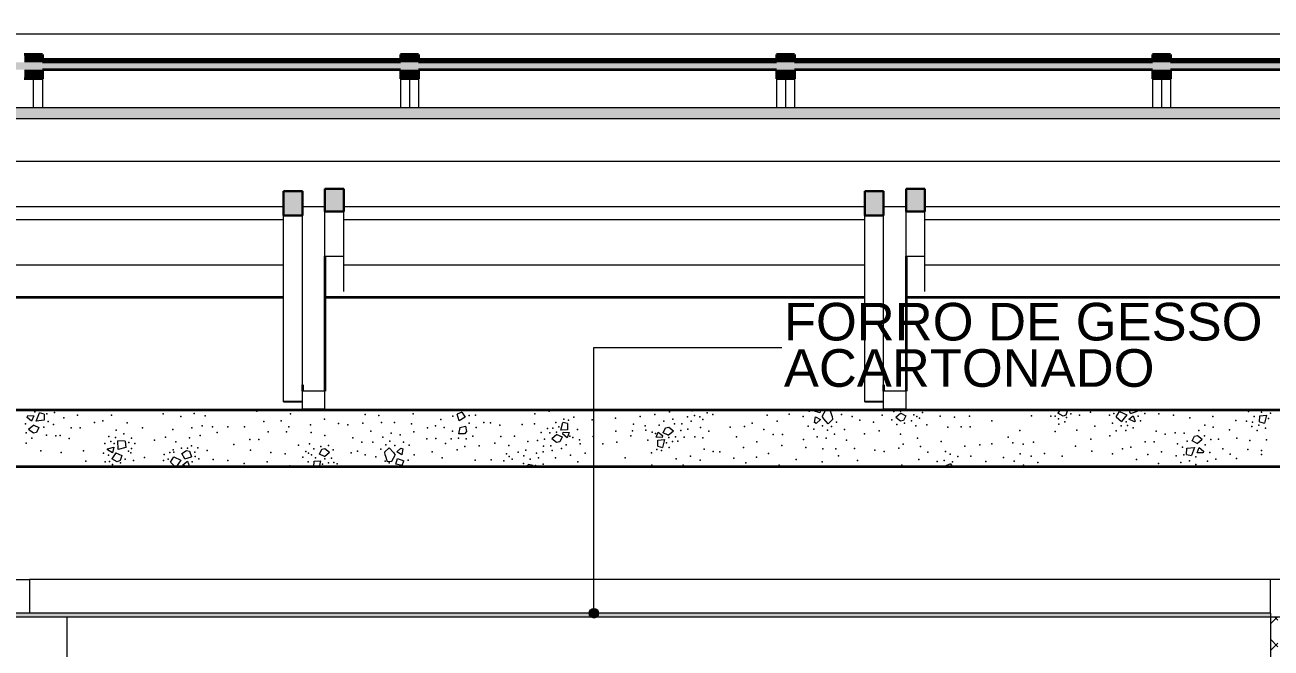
# Model space of a CAD drawing. Header units: metres. Extents: x -77 to 97, y 0 to 6.
# Drawn here: x -11.305 to -7.991, y 2.86 to 4.517 of the extents above; entities that cross this region are included whole.
import ezdxf

# ---------------------------------------------------------------- set-up
doc = ezdxf.new("R2010")
doc.units = ezdxf.units.M
doc.header["$MEASUREMENT"] = 0
doc.linetypes.add('broken', pattern=[2.46944, 1.41111, -1.05833])
for name, color, linetype in [('COTAS CORTE', 7, 'Continuous'), ('FORRO.EXEC', 7, 'Continuous'), ('LAJES.EST', 7, 'Continuous'), ('NOTAS-LAYOUT.EXEC', 7, 'Continuous'), ('S-BEAM-____-OTLN.IFC Model', 7, 'Continuous')]:
    doc.layers.add(name, color=color, linetype=linetype)
for name, color, linetype, lineweight, true_color in [('COTAS CORTE_Caneta_No__25', 7, 'Continuous', 13, 0x982312), ('ESTRUTURA-COB.EST_Caneta_No__97', 7, 'Continuous', 5, 0x6b6b6b), ('PAREDE CONSTRUIR_Caneta_No__97', 7, 'Continuous', 5, 0x6b6b6b), ('S-BEAM-____-OTLN.IFC Model_Caneta_No__13', 7, 'Continuous', 0, 0xaaaaaa)]:
    doc.layers.add(name, color=color, linetype=linetype, lineweight=lineweight, true_color=true_color)
for name, color, linetype, lineweight in [('ESTRUTURA-COB.EST_Caneta_No__1', 7, 'Continuous', 35), ('ESTRUTURA-COB.EST_Caneta_No__241', 7, 'Continuous', 13), ('FORRO.EXEC_Caneta_No__241', 7, 'Continuous', 13), ('LAJES.EST_Caneta_No__1', 7, 'Continuous', 35), ('LAJES.EST_Caneta_No__241', 7, 'Continuous', 13), ('LAJES.EST_Caneta_No__96', 252, 'Continuous', 0), ('NOTAS-LAYOUT.EXEC_Caneta_No__241', 7, 'Continuous', 13), ('NOTAS-LAYOUT.EXEC_Caneta_No__5', 7, 'Continuous', 15), ('PAREDE CONSTRUIR_Caneta_No__241', 7, 'Continuous', 13), ('PAREDE CONSTRUIR_Caneta_No__83', 84, 'Continuous', 0), ('S-BEAM-____-OTLN.IFC Model_Caneta_No__1', 7, 'Continuous', 35), ('S-BEAM-____-OTLN.IFC Model_Caneta_No__2', 7, 'Continuous', 30)]:
    doc.layers.add(name, color=color, linetype=linetype, lineweight=lineweight)
doc.styles.add('ESTILO_GERADO_1', font='arial.ttf')
doc.dimstyles.new('ESTILO_GERADO__9', dxfattribs={"dimtxt": 0.1, "dimasz": 0.0475, "dimexe": 0.18, "dimexo": 0.712446, "dimgap": 0, "dimtad": 1, "dimzin": 0, "dimdsep": 46, "dimtxsty": 'ESTILO_GERADO_1', "dimblk": 'ARROWHEAD_11', "dimblk1": 'ARROWHEAD_11', "dimblk2": 'ARROWHEAD_11', "dimcen": 0.09, "dimclrd": 256, "dimclre": 256, "dimclrt": 256, "dimadec": 0, "dimazin": 0, "dimtfac": 1, "dimtdec": 4, "dimtmove": 0, "dimatfit": 3, "dimfxl": 0, "dimtolj": 1, "dimtzin": 0, "dimarcsym": 0})

# ---------------------------------------------------------------- blocks, each defined once
blk = doc.blocks.new('*X55', base_point=(43.1813, -0.208))
at = {"layer": 'LAJES.EST_Caneta_No__241', "color": 7, "linetype": 'Continuous', "lineweight": 13}
for p, q in [((-11.2746, 3.4634), (-11.2661, 3.4848)), ((-11.2531, 3.4819), (-11.2661, 3.4848)), ((-11.2531, 3.4819), (-11.2537, 3.4653)), ((-10.1432, 3.4871), (-10.1553, 3.4815)), ((-10.1499, 3.4637), (-10.1553, 3.4815)), ((-10.1432, 3.4871), (-10.1337, 3.4734)), ((-9.2073, 3.492), (-9.2077, 3.4908)), ((-9.1909, 3.4851), (-9.2077, 3.4908)), ((-9.189, 3.492), (-9.1909, 3.4851)), ((-9.1757, 3.492), (-9.1849, 3.4761)), ((-9.1577, 3.476), (-9.1634, 3.492)), ((-8.9752, 3.484), (-8.9889, 3.4728)), ((-8.9752, 3.484), (-8.9619, 3.4776)), ((-8.5527, 3.492), (-8.5582, 3.4839)), ((-8.5441, 3.4761), (-8.5582, 3.4839)), ((-8.5325, 3.492), (-8.5363, 3.4794)), ((-8.4027, 3.4748), (-8.3939, 3.4889)), ((-8.3939, 3.4889), (-8.3748, 3.4801)), ((-8.3748, 3.4801), (-8.3886, 3.462)), ((-8.3644, 3.4837), (-8.3686, 3.492)), ((-8.3644, 3.4837), (-8.3462, 3.4893)), ((-8.3473, 3.492), (-8.3462, 3.4893)), ((-7.9932, 3.4905), (-7.9964, 3.492)), ((-7.9932, 3.4905), (-7.9913, 3.492)), ((-11.2984, 3.4728), (-11.2971, 3.478)), ((-11.2868, 3.4632), (-11.2984, 3.4728)), ((-11.2971, 3.478), (-11.2812, 3.4773)), ((-11.2813, 3.4523), (-11.2949, 3.4412)), ((-11.2812, 3.4773), (-11.2868, 3.4632)), ((-11.2813, 3.4523), (-11.2679, 3.446)), ((-11.2537, 3.4653), (-11.2746, 3.4634)), ((-10.1479, 3.4465), (-10.152, 3.4294)), ((-10.1337, 3.4734), (-10.1499, 3.4637)), ((-10.1479, 3.4465), (-10.1333, 3.4495)), ((-10.1333, 3.4495), (-10.1306, 3.4356)), ((-9.8797, 3.4392), (-9.8746, 3.4598)), ((-9.8616, 3.457), (-9.8746, 3.4598)), ((-9.8616, 3.457), (-9.8623, 3.4403)), ((-9.601, 3.4449), (-9.5928, 3.447)), ((-9.5928, 3.447), (-9.5801, 3.437)), ((-9.2052, 3.4592), (-9.2023, 3.4749)), ((-9.2002, 3.4572), (-9.2052, 3.4592)), ((-9.2023, 3.4749), (-9.1892, 3.4674)), ((-9.1892, 3.4674), (-9.2002, 3.4572)), ((-9.1806, 3.469), (-9.1849, 3.4761)), ((-9.1684, 3.4564), (-9.1806, 3.469)), ((-9.1568, 3.4676), (-9.1684, 3.4564)), ((-9.1577, 3.476), (-9.1568, 3.4676)), ((-8.9762, 3.4628), (-8.9889, 3.4728)), ((-8.968, 3.4648), (-8.9762, 3.4628)), ((-8.9619, 3.4776), (-8.968, 3.4648)), ((-8.5363, 3.4794), (-8.5441, 3.4761)), ((-8.4027, 3.4748), (-8.3886, 3.462)), ((-8.3695, 3.4681), (-8.3575, 3.4775)), ((-8.3541, 3.4615), (-8.3695, 3.4681)), ((-8.3575, 3.4775), (-8.3523, 3.4634)), ((-8.3523, 3.4634), (-8.3541, 3.4615)), ((-8.0213, 3.4609), (-8.0207, 3.4776)), ((-8.0213, 3.4609), (-8.0083, 3.4581)), ((-8.0207, 3.4776), (-8.0033, 3.4787)), ((-8.0033, 3.4787), (-8.0083, 3.4581)), ((-11.2822, 3.4312), (-11.2949, 3.4412)), ((-11.274, 3.4332), (-11.2822, 3.4312)), ((-11.2679, 3.446), (-11.274, 3.4332)), ((-10.1359, 3.429), (-10.152, 3.4294)), ((-10.1306, 3.4356), (-10.1359, 3.429)), ((-9.8898, 3.4274), (-9.9034, 3.4163)), ((-9.8908, 3.4063), (-9.9034, 3.4163)), ((-9.8898, 3.4274), (-9.8764, 3.421)), ((-9.8764, 3.421), (-9.8826, 3.4083)), ((-9.8623, 3.4403), (-9.8797, 3.4392)), ((-9.8746, 3.4287), (-9.8732, 3.4339)), ((-9.863, 3.4191), (-9.8746, 3.4287)), ((-9.8732, 3.4339), (-9.8573, 3.4332)), ((-9.8573, 3.4332), (-9.863, 3.4191)), ((-9.6262, 3.4201), (-9.6206, 3.4341)), ((-9.6103, 3.4193), (-9.6262, 3.4201)), ((-9.6213, 3.4129), (-9.6039, 3.414)), ((-9.6206, 3.4341), (-9.609, 3.4246)), ((-9.609, 3.4246), (-9.6103, 3.4193)), ((-9.6039, 3.414), (-9.6089, 3.3934)), ((-9.6071, 3.4322), (-9.601, 3.4449)), ((-9.5938, 3.4258), (-9.6071, 3.4322)), ((-9.5938, 3.4258), (-9.5801, 3.437)), ((-8.201, 3.4104), (-8.1948, 3.4232)), ((-8.1948, 3.4232), (-8.1866, 3.4252)), ((-8.1876, 3.404), (-8.174, 3.4152)), ((-8.1866, 3.4252), (-8.174, 3.4152)), ((-11.0849, 3.3866), (-11.0847, 3.3893)), ((-11.0719, 3.3791), (-11.0849, 3.3866)), ((-11.0847, 3.3893), (-11.0686, 3.3938)), ((-11.0686, 3.3938), (-11.0719, 3.3791)), ((-11.0568, 3.3879), (-11.0575, 3.4106)), ((-11.0385, 3.4096), (-11.0575, 3.4106)), ((-11.0365, 3.393), (-11.0568, 3.3879)), ((-11.0385, 3.4096), (-11.0365, 3.393)), ((-10.8871, 3.3774), (-10.8754, 3.3854)), ((-10.8754, 3.3854), (-10.8673, 3.3831)), ((-10.8673, 3.3831), (-10.8614, 3.3681)), ((-10.5217, 3.3757), (-10.5155, 3.3884)), ((-10.5155, 3.3884), (-10.5074, 3.3905)), ((-10.5083, 3.3693), (-10.4947, 3.3804)), ((-10.5074, 3.3905), (-10.4947, 3.3804)), ((-10.348, 3.3811), (-10.3364, 3.3923)), ((-10.3471, 3.3727), (-10.348, 3.3811)), ((-10.3364, 3.3923), (-10.3242, 3.3797)), ((-10.3157, 3.3814), (-10.3047, 3.3916)), ((-10.3025, 3.3739), (-10.3157, 3.3814)), ((-10.3047, 3.3916), (-10.2996, 3.3895)), ((-10.2996, 3.3895), (-10.3025, 3.3739)), ((-9.8826, 3.4083), (-9.8908, 3.4063)), ((-9.6219, 3.3962), (-9.6213, 3.4129)), ((-9.6219, 3.3962), (-9.6089, 3.3934)), ((-8.2158, 3.3745), (-8.2151, 3.3911)), ((-8.2151, 3.3911), (-8.1942, 3.393)), ((-8.1942, 3.393), (-8.2028, 3.3716)), ((-8.1876, 3.404), (-8.201, 3.4104)), ((-8.1877, 3.3791), (-8.182, 3.3932)), ((-8.182, 3.3932), (-8.1704, 3.3836)), ((-8.1704, 3.3836), (-8.1718, 3.3784)), ((-11.0626, 3.3785), (-11.0733, 3.3628)), ((-11.0592, 3.3549), (-11.0733, 3.3628)), ((-11.0626, 3.3785), (-11.0474, 3.3717)), ((-11.0515, 3.3582), (-11.0592, 3.3549)), ((-11.0474, 3.3717), (-11.0515, 3.3582)), ((-10.9179, 3.3537), (-10.909, 3.3678)), ((-10.9179, 3.3537), (-10.9051, 3.342)), ((-10.909, 3.3678), (-10.89, 3.3589)), ((-10.89, 3.3589), (-10.9029, 3.342)), ((-10.8796, 3.3626), (-10.8871, 3.3774)), ((-10.8846, 3.3469), (-10.8727, 3.3563)), ((-10.8796, 3.3626), (-10.8614, 3.3681)), ((-10.8727, 3.3563), (-10.8674, 3.3422)), ((-10.5364, 3.342), (-10.5358, 3.3564)), ((-10.5358, 3.3564), (-10.5184, 3.3575)), ((-10.5184, 3.3575), (-10.5223, 3.342)), ((-10.5083, 3.3693), (-10.5217, 3.3757)), ((-10.3471, 3.3727), (-10.3411, 3.356)), ((-10.3411, 3.356), (-10.3291, 3.3567)), ((-10.3291, 3.3567), (-10.3199, 3.3727)), ((-10.3242, 3.3797), (-10.3199, 3.3727)), ((-10.3181, 3.3483), (-10.314, 3.3637)), ((-10.3017, 3.3454), (-10.3181, 3.3483)), ((-10.314, 3.3637), (-10.2971, 3.3579)), ((-10.3017, 3.3454), (-10.2971, 3.3579)), ((-9.9687, 3.342), (-9.9664, 3.3476)), ((-9.9535, 3.3447), (-9.9664, 3.3476)), ((-8.8436, 3.3499), (-8.8557, 3.3443)), ((-8.8436, 3.3499), (-8.8381, 3.342)), ((-8.2158, 3.3745), (-8.2028, 3.3716)), ((-8.1718, 3.3784), (-8.1877, 3.3791)), ((-10.8731, 3.342), (-10.8846, 3.3469)), ((-10.8674, 3.3422), (-10.8676, 3.342)), ((-9.9535, 3.3447), (-9.9536, 3.342)), ((-8.855, 3.342), (-8.8557, 3.3443))]:
    blk.add_line(p, q, dxfattribs=at)
for p in [(-11.2782, 3.488), (-11.2462, 3.4826), (-11.2258, 3.4859), (-11.1345, 3.4919), (-10.9373, 3.4828), (-10.8544, 3.4833), (-10.6876, 3.4896), (-10.5989, 3.4828), (-10.4842, 3.492), (-10.4003, 3.481), (-10.2723, 3.4829), (-10.1382, 3.4918), (-9.9491, 3.4828), (-9.9109, 3.49), (-9.6294, 3.4809), (-9.5902, 3.488), (-9.5301, 3.4906), (-9.4908, 3.4852), (-9.4756, 3.4808), (-9.272, 3.4813), (-9.2189, 3.4896), (-9.1585, 3.4918), (-9.1334, 3.4809), (-8.994, 3.4887), (-8.9764, 3.49), (-8.9409, 3.4796), (-8.9175, 3.4861), (-8.523, 3.4828), (-8.4715, 3.4872), (-8.4089, 3.4835), (-8.3365, 3.4907), (-8.3269, 3.4838), (-8.289, 3.4827), (-8.0509, 3.4884), (-8.0165, 3.4871), (-7.992, 3.4845), (-11.303, 3.4559), (-11.2548, 3.4467), (-11.2427, 3.4623), (-11.2287, 3.4539), (-11.2012, 3.472), (-11.1651, 3.4791), (-11.1197, 3.4592), (-11.0974, 3.464), (-11.0748, 3.4787), (-11.0329, 3.4585), (-10.89, 3.4757), (-10.8331, 3.451), (-10.8252, 3.4771), (-10.8062, 3.4481), (-10.7651, 3.4477), (-10.7205, 3.4477), (-10.6693, 3.4622), (-10.6229, 3.4638), (-10.6031, 3.4484), (-10.5457, 3.4533), (-10.5081, 3.4686), (-10.4708, 3.4571), (-10.4464, 3.4534), (-10.406, 3.4579), (-10.364, 3.4782), (-10.3568, 3.4594), (-10.3219, 3.4595), (-10.2771, 3.4561), (-10.2129, 3.4504), (-10.1984, 3.4673), (-10.1669, 3.4768), (-10.1233, 3.4579), (-10.1231, 3.4777), (-10.1069, 3.4794), (-10.0843, 3.4592), (-10.0662, 3.4586), (-10.0422, 3.452), (-9.9821, 3.4541), (-9.95, 3.4558), (-9.8925, 3.4599), (-9.885, 3.4477), (-9.8716, 3.4684), (-9.8596, 3.4653), (-9.8452, 3.474), (-9.7965, 3.4662), (-9.7341, 3.4709), (-9.6864, 3.4554), (-9.6687, 3.4757), (-9.6556, 3.4505), (-9.6184, 3.4527), (-9.6055, 3.4632), (-9.5814, 3.4683), (-9.577, 3.4558), (-9.5576, 3.4563), (-9.5426, 3.4745), (-9.5326, 3.4634), (-9.5242, 3.4781), (-9.5096, 3.4748), (-9.502, 3.4678), (-9.4297, 3.447), (-9.3909, 3.4485), (-9.3707, 3.4577), (-9.3312, 3.4787), (-9.304, 3.4628), (-9.2354, 3.4755), (-9.2218, 3.45), (-9.1841, 3.4503), (-9.1601, 3.4489), (-9.1461, 3.4604), (-9.1047, 3.4757), (-9.0846, 3.4653), (-9.0484, 3.46), (-9.0251, 3.4788), (-8.999, 3.4665), (-8.9859, 3.4546), (-8.9654, 3.4574), (-8.9472, 3.4637), (-8.9354, 3.4504), (-8.9327, 3.4757), (-8.926, 3.4706), (-8.9061, 3.4537), (-8.871, 3.4768), (-8.8506, 3.4473), (-8.8324, 3.4735), (-8.8151, 3.4479), (-8.7925, 3.4763), (-8.7913, 3.4481), (-8.7338, 3.4643), (-8.6278, 3.4776), (-8.5765, 3.476), (-8.5648, 3.4767), (-8.5566, 3.4691), (-8.5557, 3.4551), (-8.5394, 3.4613), (-8.535, 3.4731), (-8.5005, 3.4793), (-8.4598, 3.4498), (-8.421, 3.4793), (-8.4123, 3.4576), (-8.3898, 3.451), (-8.3765, 3.4611), (-8.3728, 3.4513), (-8.3447, 3.476), (-8.3381, 3.4636), (-8.25, 3.4794), (-8.2066, 3.4718), (-8.167, 3.4522), (-8.1457, 3.4759), (-8.1453, 3.4473), (-8.0848, 3.4652), (-8.0566, 3.4635), (-8.042, 3.4487), (-8.0407, 3.4601), (-8.0361, 3.4757), (-8.0234, 3.4526), (-7.9979, 3.4702), (-11.3012, 3.432), (-11.2861, 3.4181), (-11.2471, 3.4256), (-11.2229, 3.4241), (-11.2114, 3.4251), (-11.187, 3.417), (-11.1814, 3.445), (-11.1579, 3.4449), (-11.0815, 3.4219), (-11.0636, 3.4199), (-11.0621, 3.4391), (-11.0419, 3.429), (-11.0215, 3.4176), (-10.9923, 3.4449), (-10.9307, 3.4201), (-10.9111, 3.4407), (-10.8673, 3.4185), (-10.8607, 3.4457), (-10.839, 3.4246), (-10.7932, 3.4332), (-10.7063, 3.4143), (-10.6824, 3.4144), (-10.658, 3.4351), (-10.6091, 3.4351), (-10.5431, 3.4328), (-10.5073, 3.425), (-10.4326, 3.4189), (-10.3851, 3.4363), (-10.3533, 3.4204), (-10.3312, 3.4308), (-10.3068, 3.427), (-10.2706, 3.4346), (-10.2358, 3.4165), (-10.2342, 3.4457), (-10.2116, 3.4167), (-10.1895, 3.4459), (-10.171, 3.4162), (-10.1674, 3.4362), (-10.1514, 3.4182), (-10.131, 3.4163), (-10.1135, 3.4232), (-10.1045, 3.4458), (-10.0389, 3.4222), (-10.0029, 3.4231), (-9.9318, 3.4328), (-9.9228, 3.4153), (-9.9151, 3.4437), (-9.9085, 3.4321), (-9.9006, 3.4444), (-9.8909, 3.4334), (-9.8555, 3.4231), (-9.8473, 3.4192), (-9.8357, 3.4411), (-9.8298, 3.4138), (-9.794, 3.4223), (-9.7337, 3.4368), (-9.6934, 3.4239), (-9.6894, 3.4376), (-9.6538, 3.4395), (-9.6363, 3.4341), (-9.6281, 3.4301), (-9.5926, 3.4198), (-9.575, 3.4211), (-9.5608, 3.438), (-9.5518, 3.4204), (-9.5422, 3.4419), (-9.5232, 3.4211), (-9.5084, 3.4463), (-9.502, 3.4189), (-9.4861, 3.4363), (-9.4126, 3.421), (-9.3399, 3.4409), (-9.3146, 3.4275), (-9.2904, 3.4277), (-9.2342, 3.4142), (-9.2065, 3.4415), (-9.198, 3.4217), (-9.1736, 3.418), (-9.1708, 3.4389), (-9.1515, 3.4284), (-9.125, 3.4413), (-9.0722, 3.4298), (-9.0334, 3.4376), (-8.9762, 3.4283), (-8.931, 3.4182), (-8.6904, 3.4201), (-8.6586, 3.4378), (-8.5654, 3.4356), (-8.5078, 3.4394), (-8.4706, 3.415), (-8.4195, 3.4242), (-8.403, 3.4371), (-8.3771, 3.4381), (-8.3578, 3.4456), (-8.2966, 3.4363), (-8.2722, 3.4282), (-8.246, 3.4323), (-8.2218, 3.4308), (-8.1828, 3.4383), (-8.1676, 3.4244), (-8.1509, 3.4142), (-8.1309, 3.4153), (-8.1012, 3.4402), (-8.0818, 3.4181), (-8.0276, 3.4379), (-8.0059, 3.4444), (-11.3018, 3.4042), (-11.2622, 3.3845), (-11.1488, 3.3842), (-11.0918, 3.404), (-11.0765, 3.409), (-11.0675, 3.4037), (-11.0292, 3.3829), (-11.0283, 3.4067), (-11.0209, 3.3906), (-11.0127, 3.4033), (-10.9598, 3.4124), (-10.9106, 3.3871), (-10.9084, 3.3802), (-10.9032, 3.408), (-10.8879, 3.3911), (-10.8725, 3.3911), (-10.8617, 3.3975), (-10.8532, 3.3806), (-10.8451, 3.3921), (-10.8201, 3.3851), (-10.749, 3.4012), (-10.7051, 3.386), (-10.5774, 3.3995), (-10.5576, 3.3826), (-10.5482, 3.4029), (-10.5363, 3.3896), (-10.5182, 3.3959), (-10.4977, 3.3986), (-10.4846, 3.3868), (-10.4202, 3.3834), (-10.4089, 3.4069), (-10.3798, 3.4074), (-10.3587, 3.3884), (-10.3447, 3.3998), (-10.334, 3.4099), (-10.3207, 3.3984), (-10.2983, 3.4073), (-10.283, 3.3988), (-10.2221, 3.3814), (-10.1862, 3.4033), (-10.1554, 3.3865), (-10.1352, 3.3957), (-10.0964, 3.3972), (-10.0548, 3.4047), (-10.0177, 3.3979), (-9.9935, 3.3808), (-9.9728, 3.386), (-9.9675, 3.4093), (-9.9414, 3.4113), (-9.9262, 3.3818), (-9.9259, 3.3969), (-9.9066, 3.3975), (-9.9022, 3.3849), (-9.8781, 3.39), (-9.8651, 3.4005), (-9.828, 3.4028), (-9.7677, 3.403), (-9.731, 3.4074), (-9.6478, 3.4121), (-9.624, 3.388), (-9.612, 3.3848), (-9.5985, 3.4056), (-9.5911, 3.3934), (-9.583, 3.4089), (-9.5685, 3.4095), (-9.4987, 3.389), (-9.4747, 3.3825), (-9.4566, 3.3819), (-9.3941, 3.393), (-9.3588, 3.408), (-9.2919, 3.3985), (-9.2277, 3.3927), (-9.183, 3.3892), (-9.1481, 3.3893), (-9.1197, 3.4124), (-9.0989, 3.3908), (-9.0444, 3.3863), (-9.0201, 3.3825), (-8.9804, 3.3909), (-8.969, 3.4023), (-8.923, 3.3958), (-8.9033, 3.3804), (-8.8682, 3.4091), (-8.8568, 3.382), (-8.8056, 3.3965), (-8.7653, 3.4003), (-8.7332, 3.4024), (-8.6774, 3.4051), (-8.6505, 3.4023), (-8.6229, 3.4076), (-8.5111, 3.3962), (-8.4673, 3.3832), (-8.3861, 3.3893), (-8.3638, 3.394), (-8.3257, 3.4083), (-8.3021, 3.4082), (-8.2824, 3.3812), (-8.2401, 3.4025), (-8.2262, 3.3941), (-8.214, 3.4097), (-8.1658, 3.4005), (-8.1188, 3.3893), (-8.0527, 3.388), (-8.0473, 3.4114), (-8.0162, 3.3849), (-8.0029, 3.4132), (-11.2086, 3.3797), (-11.1429, 3.3564), (-11.0958, 3.3776), (-11.0917, 3.3548), (-11.0828, 3.3722), (-11.0799, 3.3555), (-11.0718, 3.3479), (-11.0502, 3.3519), (-11.0382, 3.3616), (-11.0231, 3.379), (-11.0156, 3.3581), (-10.9867, 3.366), (-10.9361, 3.3581), (-10.934, 3.3748), (-10.924, 3.3623), (-10.9196, 3.3795), (-10.8599, 3.3548), (-10.8517, 3.3695), (-10.8421, 3.3627), (-10.8042, 3.3615), (-10.7652, 3.3582), (-10.7218, 3.3507), (-10.6609, 3.3547), (-10.6512, 3.3798), (-10.6126, 3.3764), (-10.5661, 3.3672), (-10.5513, 3.3545), (-10.5508, 3.3776), (-10.5427, 3.3736), (-10.5317, 3.3659), (-10.5131, 3.3491), (-10.5072, 3.3633), (-10.4976, 3.3524), (-10.4896, 3.3646), (-10.4831, 3.353), (-10.4743, 3.35), (-10.4371, 3.379), (-10.4001, 3.3731), (-10.3714, 3.3678), (-10.3463, 3.3569), (-10.3363, 3.3518), (-10.2859, 3.3592), (-10.2694, 3.3732), (-10.195, 3.3655), (-10.1074, 3.3591), (-10.0652, 3.3603), (-10.0311, 3.3575), (-10.0242, 3.3764), (-10.0166, 3.3694), (-10.0093, 3.3623), (-9.9786, 3.3508), (-9.978, 3.3712), (-9.9614, 3.3618), (-9.9446, 3.3783), (-9.9387, 3.3658), (-9.9262, 3.3487), (-9.8934, 3.3652), (-9.8541, 3.3723), (-9.8348, 3.3547), (-9.8148, 3.3776), (-9.7085, 3.3659), (-9.6384, 3.3792), (-9.5727, 3.3633), (-9.5345, 3.3704), (-9.5095, 3.3592), (-9.4193, 3.3648), (-9.388, 3.3524), (-9.3592, 3.3674), (-9.3278, 3.3769), (-9.2538, 3.3614), (-9.1846, 3.3548), (-9.1408, 3.3706), (-9.0905, 3.3586), (-8.9272, 3.3614), (-8.8792, 3.3562), (-8.8602, 3.3587), (-8.8446, 3.3756), (-8.8385, 3.3546), (-8.8243, 3.3695), (-8.7889, 3.37), (-8.749, 3.3559), (-8.7023, 3.3668), (-8.6745, 3.3568), (-8.6584, 3.3761), (-8.6292, 3.37), (-8.6112, 3.3528), (-8.5936, 3.3775), (-8.5463, 3.3704), (-8.4127, 3.376), (-8.3491, 3.3614), (-8.3185, 3.3742), (-8.2906, 3.3508), (-8.243, 3.3705), (-8.2305, 3.3534), (-8.2226, 3.3738), (-8.2078, 3.3574), (-8.1912, 3.348), (-8.1906, 3.3684), (-8.1599, 3.3569), (-8.154, 3.3794), (-8.1381, 3.3617), (-8.0994, 3.3749), (-8.0824, 3.3635), (-8.0163, 3.3744), (-11.249, 3.3431), (-10.8532, 3.3424), (-10.6, 3.3441), (-10.5718, 3.3423), (-10.3638, 3.3434), (-10.2608, 3.3436), (-10.1441, 3.3435), (-9.9466, 3.3454), (-9.6376, 3.3456), (-9.5547, 3.3461), (-9.2993, 3.3457), (-9.1007, 3.3438), (-8.9727, 3.3457), (-8.8072, 3.3422), (-8.6495, 3.3456), (-8.3298, 3.3437), (-8.176, 3.3436)]:
    blk.add_point(p, dxfattribs=at)
blk = doc.blocks.new('*D57', base_point=(43.1813, -0.208))
at = {"layer": 'COTAS CORTE_Caneta_No__25', "linetype": 'Continuous', "lineweight": 13, "true_color": 0x982312}
for points in [[(-0.4666, 3.342), (-0.4656, 3.3372), (-0.4629, 3.3332), (-0.4589, 3.3305), (-0.4541, 3.3295), (-0.4493, 3.3305), (-0.4452, 3.3332), (-0.4425, 3.3372), (-0.4416, 3.342), (-0.4425, 3.3468), (-0.4452, 3.3508), (-0.4493, 3.3536), (-0.4541, 3.3545), (-0.4589, 3.3536), (-0.4629, 3.3508), (-0.4656, 3.3468)], [(-0.4666, -0.223), (-0.4656, -0.2278), (-0.4629, -0.2318), (-0.4589, -0.2345), (-0.4541, -0.2355), (-0.4493, -0.2345), (-0.4452, -0.2318), (-0.4425, -0.2278), (-0.4416, -0.223), (-0.4425, -0.2182), (-0.4452, -0.2142), (-0.4493, -0.2114), (-0.4541, -0.2105), (-0.4589, -0.2114), (-0.4629, -0.2142), (-0.4656, -0.2182)]]:
    blk.add_hatch(color=24, dxfattribs=at).paths.add_polyline_path(points)
at = {"layer": 'COTAS CORTE_Caneta_No__25', "color": 24, "linetype": 'Continuous', "lineweight": 13, "true_color": 0x982312}
for p, q in [((-0.4666, 3.342), (-1.1665, 3.342)), ((-0.4541, -0.2105), (-0.4541, 3.3295)), ((-0.4072, 3.342), (-0.4416, 3.342)), ((-0.4666, -0.223), (-0.501, -0.223)), ((0.2584, -0.223), (-0.4416, -0.223)), ((-0.4541, -0.248), (-0.4541, -0.2355))]:
    blk.add_line(p, q, dxfattribs=at)
for centre in [(-0.4541, 3.342), (-0.4541, -0.223)]:
    blk.add_circle(centre, 0.0125, dxfattribs=at)
at = {"layer": 'COTAS CORTE_Caneta_No__25', "color": 24, "lineweight": 13, "true_color": 0x982312, "char_height": 0.1, "attachment_point": 7, "rotation": 90, "style": 'ESTILO_GERADO_1'}
for s, insert in [('\\A1;{\\pql;\\fArial|b0|i0|c0|p0;\\W1.000000;0,15}', (-0.4741, 3.0626)), ('\\A1;{\\pql;\\fArial|b0|i0|c0|p0;\\W1.000000;3,57}', (-0.4741, 1.2926))]:
    blk.add_mtext(s, dxfattribs=dict(at, insert=insert))
blk = doc.blocks.new('ARROWHEAD_11')
at = {"color": 0, "linetype": 'Continuous', "lineweight": 0}
blk.add_line((0, 0), (-1, 0), dxfattribs=at)
at = {"color": 0, "linetype": 'Continuous', "lineweight": 0, "const_width": 0.25, "flags": 128}
blk.add_lwpolyline([(-0.125, 0, 1), (0.125, 0, 1)], format="xyb", close=True, dxfattribs=at)
blk = doc.blocks.new('*D58', base_point=(43.1813, -0.208))
at = {"layer": 'COTAS CORTE_Caneta_No__25', "linetype": 'Continuous', "lineweight": 13, "true_color": 0x982312}
for points in [[(-0.4666, 3.492), (-0.4656, 3.4872), (-0.4629, 3.4832), (-0.4589, 3.4805), (-0.4541, 3.4795), (-0.4493, 3.4805), (-0.4452, 3.4832), (-0.4425, 3.4872), (-0.4416, 3.492), (-0.4425, 3.4968), (-0.4452, 3.5008), (-0.4493, 3.5036), (-0.4541, 3.5045), (-0.4589, 3.5036), (-0.4629, 3.5008), (-0.4656, 3.4968)], [(-0.4666, 3.342), (-0.4656, 3.3372), (-0.4629, 3.3332), (-0.4589, 3.3305), (-0.4541, 3.3295), (-0.4493, 3.3305), (-0.4452, 3.3332), (-0.4425, 3.3372), (-0.4416, 3.342), (-0.4425, 3.3468), (-0.4452, 3.3508), (-0.4493, 3.3536), (-0.4541, 3.3545), (-0.4589, 3.3536), (-0.4629, 3.3508), (-0.4656, 3.3468)]]:
    blk.add_hatch(color=24, dxfattribs=at).paths.add_polyline_path(points)
at = {"layer": 'COTAS CORTE_Caneta_No__25', "color": 24, "linetype": 'Continuous', "lineweight": 13, "true_color": 0x982312}
for p, q in [((-0.4666, 3.492), (-1.1665, 3.492)), ((-0.4072, 3.492), (-0.4416, 3.492)), ((-0.4541, 3.3545), (-0.4541, 3.4795)), ((-0.4666, 3.342), (-1.1665, 3.342)), ((-0.4072, 3.342), (-0.4416, 3.342))]:
    blk.add_line(p, q, dxfattribs=at)
for centre in [(-0.4541, 3.492), (-0.4541, 3.342)]:
    blk.add_circle(centre, 0.0125, dxfattribs=at)
blk = doc.blocks.new('*D59', base_point=(43.1813, -0.208))
at = {"layer": 'COTAS CORTE_Caneta_No__25', "linetype": 'Continuous', "lineweight": 13, "true_color": 0x982312}
for points in [[(-0.4666, 4.492), (-0.4656, 4.4872), (-0.4629, 4.4832), (-0.4589, 4.4805), (-0.4541, 4.4795), (-0.4493, 4.4805), (-0.4452, 4.4832), (-0.4425, 4.4872), (-0.4416, 4.492), (-0.4425, 4.4968), (-0.4452, 4.5008), (-0.4493, 4.5036), (-0.4541, 4.5045), (-0.4589, 4.5036), (-0.4629, 4.5008), (-0.4656, 4.4968)], [(-0.4666, 3.492), (-0.4656, 3.4872), (-0.4629, 3.4832), (-0.4589, 3.4805), (-0.4541, 3.4795), (-0.4493, 3.4805), (-0.4452, 3.4832), (-0.4425, 3.4872), (-0.4416, 3.492), (-0.4425, 3.4968), (-0.4452, 3.5008), (-0.4493, 3.5036), (-0.4541, 3.5045), (-0.4589, 3.5036), (-0.4629, 3.5008), (-0.4656, 3.4968)]]:
    blk.add_hatch(color=24, dxfattribs=at).paths.add_polyline_path(points)
at = {"layer": 'COTAS CORTE_Caneta_No__25', "color": 24, "linetype": 'Continuous', "lineweight": 13, "true_color": 0x982312}
for p, q in [((-0.4541, 4.5045), (-0.4541, 4.517)), ((-0.4666, 4.492), (-1.1665, 4.492)), ((-0.4541, 3.5045), (-0.4541, 4.4795)), ((-0.4072, 4.492), (-0.4416, 4.492)), ((-0.4666, 3.492), (-1.1665, 3.492)), ((-0.4072, 3.492), (-0.4416, 3.492))]:
    blk.add_line(p, q, dxfattribs=at)
for centre in [(-0.4541, 4.492), (-0.4541, 3.492)]:
    blk.add_circle(centre, 0.0125, dxfattribs=at)
at = {"layer": 'COTAS CORTE_Caneta_No__25', "color": 24, "lineweight": 13, "true_color": 0x982312, "insert": (-0.4741, 3.8585), "char_height": 0.1, "attachment_point": 7, "rotation": 90, "style": 'ESTILO_GERADO_1'}
blk.add_mtext('\\A1;{\\pql;\\fArial|b0|i0|c0|p0;\\W1.000000;1,00}', dxfattribs=at)
blk = doc.blocks.new('Rótulo_14_2', base_point=(-9.7915, 2.952))
at = {"layer": 'NOTAS-LAYOUT.EXEC', "linetype": 'Continuous', "lineweight": 0, "true_color": 0x000000}
blk.add_hatch(color=18, dxfattribs=at).paths.add_polyline_path([(-9.804, 2.952), (-9.803, 2.9472), (-9.8003, 2.9432), (-9.7963, 2.9405), (-9.7915, 2.9395), (-9.7867, 2.9405), (-9.7827, 2.9432), (-9.7799, 2.9472), (-9.779, 2.952), (-9.7799, 2.9568), (-9.7827, 2.9608), (-9.7867, 2.9636), (-9.7915, 2.9645), (-9.7963, 2.9636), (-9.8003, 2.9608), (-9.803, 2.9568)])
at = {"layer": 'NOTAS-LAYOUT.EXEC_Caneta_No__241', "color": 7, "linetype": 'broken', "lineweight": 13}
for p, q in [((-9.7915, 2.9645), (-9.7915, 3.6591)), ((-9.7915, 3.6591), (-9.2915, 3.6591))]:
    blk.add_line(p, q, dxfattribs=at)
at = {"layer": 'NOTAS-LAYOUT.EXEC_Caneta_No__5', "color": 7, "linetype": 'Continuous', "lineweight": 15}
blk.add_circle((-9.7915, 2.952), 0.0125, dxfattribs=at)
at = {"layer": 'NOTAS-LAYOUT.EXEC_Caneta_No__241', "color": 7, "lineweight": 13, "insert": (-9.2865, 3.7777), "char_height": 0.1, "width": 1.5, "attachment_point": 1, "line_spacing_factor": 0.739093, "style": 'ESTILO_GERADO_1'}
blk.add_mtext('\\A1;{\\pql;\\pt0,241;\\fArial|b0|i0|c0|p0;\\W1.000000;FORRO DE GESSO ACARTONADO\\fArial|b0|i0|c0|p0;\\W1.000000;\\A1{\\H.66x;\\S^  ;}\\fArial|b0|i0|c0|p0;\\W1.000000;\\fArial|b0|i0|c0|p0;\\W1.000000;\\A1{\\H.66x;\\S^  ;}\\fArial|b0|i0|c0|p0;\\W1.000000;\\fArial|b0|i0|c0|p0;\\W1.000000;\\fArial|b0|i0|c0|p0;\\W1.000000;\\fArial|b0|i0|c0|p0;\\W1.000000;\\fArial|b0|i0|c0|p0;\\W1.000000;\\fArial|b0|i0|c0|p0;\\W1.000000;\\fArial|b0|i0|c0|p0;\\W1.000000;\\A1{\\H.66x;\\S^  ;}\\fArial|b0|i0|c0|p0;\\W1.000000;\\fArial|b0|i0|c0|p0;\\W1.000000;\\A1{\\H.66x;\\S^  ;}\\fArial|b0|i0|c0|p0;\\W1.000000;\\fArial|b0|i0|c0|p0;\\W1.000000;\\fArial|b0|i0|c0|p0;\\W1.000000;\\fArial|b0|i0|c0|p0;\\W1.000000;\\fArial|b0|i0|c0|p0;\\W1.000000;\\fArial|b0|i0|c0|p0;\\W1.000000;\\fArial|b0|i0|c0|p0;\\W1.000000;\\A1{\\H.66x;\\S^  ;}\\fArial|b0|i0|c0|p0;\\W1.000000;\\fArial|b0|i0|c0|p0;\\W1.000000;\\A1{\\H.66x;\\S^  ;}\\fArial|b0|i0|c0|p0;\\W1.000000;\\fArial|b0|i0|c0|p0;\\W1.000000;\\fArial|b0|i0|c0|p0;\\W1.000000;\\fArial|b0|i0|c0|p0;\\W1.000000;\\fArial|b0|i0|c0|p0;\\W1.000000;\\fArial|b0|i0|c0|p0;\\W1.000000;\\fArial|b0|i0|c0|p0;\\W1.000000;\\A1{\\H.66x;\\S^  ;}\\fArial|b0|i0|c0|p0;\\W1.000000;\\fArial|b0|i0|c0|p0;\\W1.000000;\\A1{\\H.66x;\\S^  ;}\\fArial|b0|i0|c0|p0;\\W1.000000;\\fArial|b0|i0|c0|p0;\\W1.000000;\\fArial|b0|i0|c0|p0;\\W1.000000;\\fArial|b0|i0|c0|p0;\\W1.000000;\\fArial|b0|i0|c0|p0;\\W1.000000;\\fArial|b0|i0|c0|p0;\\W1.000000;\\fArial|b0|i0|c0|p0;\\W1.000000;\\A1{\\H.66x;\\S^  ;}\\fArial|b0|i0|c0|p0;\\W1.000000;\\fArial|b0|i0|c0|p0;\\W1.000000;\\A1{\\H.66x;\\S^  ;}\\fArial|b0|i0|c0|p0;\\W1.000000;\\fArial|b0|i0|c0|p0;\\W1.000000;\\fArial|b0|i0|c0|p0;\\W1.000000;\\fArial|b0|i0|c0|p0;\\W1.000000;\\fArial|b0|i0|c0|p0;\\W1.000000;\\fArial|b0|i0|c0|p0;\\W1.000000;\\fArial|b0|i0|c0|p0;\\W1.000000;\\A1{\\H.66x;\\S^  ;}\\fArial|b0|i0|c0|p0;\\W1.000000;}', dxfattribs=at)

msp = doc.modelspace()

# ---------------------------------------------------------------- hatches: boundary and pattern name
at = {"layer": 'ESTRUTURA-COB.EST_Caneta_No__97', "linetype": 'Continuous', "lineweight": 5, "true_color": 0x6b6b6b}
h = msp.add_hatch(dxfattribs=at)
h.set_pattern_fill('AR_CONC_0002', color=251, style=0, pattern_type=2)
h.set_pattern_definition([(50, (43.18128, -0.208), (-0.546554, 0.0478173), [0.05715, -0.62865]), (355, (43.1813, -0.208), (-0.1057303, 0.5731705), [0.04572, -0.5029218]), (100.4514, (43.2268, -0.212), (0.4408237, 0.5253533), [0.04857, -0.5342707]), (46.1842, (43.1813, -0.0556), (-0.813237, 0.126127), [0.085725, -0.942975]), (96.6356, (43.24905, -0.0661), (0.712212, 0.742278), [0.072855, -0.801407]), (351.1842, (43.1813, -0.0556), (0.712212, 0.742278), [0.06858, -0.754379]), (21, (43.25748, -0.0937), (-0.4548432, 0.3067956), [0.05715, -0.62865]), (326, (43.2575, -0.0937), (0.185406, 0.552564), [0.04572, -0.50292]), (71.4514, (43.2954, -0.11926), (0.6402493, 0.2457683), [0.04857, -0.53427]), (37.5, (43.18128, -0.208), (0.0092658, 0.2536651), [0, -0.496824, 0, -0.51054, 0, -0.504825]), (7.5, (43.18128, -0.208), (0.200459, 0.3005417), [0, -0.291084, 0, -0.485394, 0, -0.192405]), (327.5, (43.01135, -0.208), (-0.4067718, 0.01718623), [0, -0.1905, 0, -0.59436, 0, -0.78867]), (317.5, (42.93515, -0.208), (0.4443875, 0.0762795), [0, -0.24765, 0, -0.394716, 0, -0.56007])])
h.paths.add_polyline_path([(-23.1328, 4.2969), (-23.1328, 4.2668), (-1.0328, 4.2668), (-1.0328, 4.2967), (-1.1878, 4.2967), (-1.1878, 4.2969)])
at = {"layer": 'FORRO.EXEC', "linetype": 'Continuous', "lineweight": 0, "true_color": 0xffffff}
msp.add_hatch(color=7, dxfattribs=at).paths.add_polyline_path([(-13.3928, 2.942), (-7.9928, 2.942), (-7.9928, 2.952), (-13.3928, 2.952)])
at = {"layer": 'LAJES.EST', "linetype": 'Continuous', "lineweight": 0, "true_color": 0x000000}
for points in [[(-12.2824, 4.3977), (-11.2824, 4.3977), (-11.2824, 4.4178), (-12.2824, 4.4178)], [(-11.2824, 4.4178), (-11.2824, 4.4379), (-11.3064, 4.4379), (-11.3064, 4.4178)], [(-11.2824, 4.4178), (-11.2584, 4.4178), (-11.2584, 4.4379), (-11.2824, 4.4379)], [(-10.2824, 4.3977), (-10.2824, 4.4178), (-11.2824, 4.4178), (-11.2824, 4.3977)], [(-10.3064, 4.4204), (-10.3064, 4.4254), (-11.2584, 4.4254), (-11.2584, 4.4204)], [(-10.2824, 4.4178), (-10.2824, 4.4379), (-10.3064, 4.4379), (-10.3064, 4.4178)], [(-10.2824, 4.4178), (-10.2584, 4.4178), (-10.2584, 4.4379), (-10.2824, 4.4379)], [(-9.2824, 4.3977), (-9.2824, 4.4178), (-10.2824, 4.4178), (-10.2824, 4.3977)], [(-9.3064, 4.4204), (-9.3064, 4.4254), (-10.2584, 4.4254), (-10.2584, 4.4204)], [(-9.2824, 4.4178), (-9.2824, 4.4379), (-9.3064, 4.4379), (-9.3064, 4.4178)], [(-9.2824, 4.4178), (-9.2584, 4.4178), (-9.2584, 4.4379), (-9.2824, 4.4379)], [(-8.2824, 4.3977), (-8.2824, 4.4178), (-9.2824, 4.4178), (-9.2824, 4.3977)], [(-8.3064, 4.4204), (-8.3064, 4.4254), (-9.2584, 4.4254), (-9.2584, 4.4204)], [(-8.2824, 4.4178), (-8.2824, 4.4379), (-8.3064, 4.4379), (-8.3064, 4.4178)], [(-8.2824, 4.4178), (-8.2584, 4.4178), (-8.2584, 4.4379), (-8.2824, 4.4379)], [(-7.2824, 4.3977), (-7.2824, 4.4178), (-8.2824, 4.4178), (-8.2824, 4.3977)], [(-7.3064, 4.4204), (-7.3064, 4.4254), (-8.2584, 4.4254), (-8.2584, 4.4204)], [(-11.3064, 4.3736), (-11.2824, 4.3736), (-11.2824, 4.3977), (-11.3064, 4.3977)], [(-11.2824, 4.3736), (-11.2584, 4.3736), (-11.2584, 4.3977), (-11.2824, 4.3977)], [(-10.3064, 4.3736), (-10.2824, 4.3736), (-10.2824, 4.3977), (-10.3064, 4.3977)], [(-10.2824, 4.3736), (-10.2584, 4.3736), (-10.2584, 4.3977), (-10.2824, 4.3977)], [(-9.3064, 4.3736), (-9.2824, 4.3736), (-9.2824, 4.3977), (-9.3064, 4.3977)], [(-9.2824, 4.3736), (-9.2584, 4.3736), (-9.2584, 4.3977), (-9.2824, 4.3977)], [(-8.3064, 4.3736), (-8.2824, 4.3736), (-8.2824, 4.3977), (-8.3064, 4.3977)], [(-8.2824, 4.3736), (-8.2584, 4.3736), (-8.2584, 4.3977), (-8.2824, 4.3977)]]:
    msp.add_hatch(color=18, dxfattribs=at).paths.add_polyline_path(points)
at = {"layer": 'PAREDE CONSTRUIR_Caneta_No__83', "linetype": 'Continuous', "lineweight": 0}
h = msp.add_hatch(dxfattribs=at)
h.set_pattern_fill('Placomur_0002', color=84, style=0, pattern_type=2)
h.set_pattern_definition([(45, (43.181277, -0.20799), (-0.03535534, 0.03535534), []), (135, (43.181277, -0.20799), (0.03535534, 0.03535534), [])])
h.paths.add_polyline_path([(-7.9928, -0.208), (-7.9728, -0.208), (-7.9728, 2.942), (-7.9928, 2.942)])
at = {"layer": 'PAREDE CONSTRUIR_Caneta_No__97', "linetype": 'Continuous', "lineweight": 5, "true_color": 0x6b6b6b}
h = msp.add_hatch(dxfattribs=at)
h.set_pattern_fill('Ceramica_60_x_60_0002', color=251, style=0, pattern_type=2)
h.set_pattern_definition([(180, (-13.39276, -0.208), (0, 0.6), []), (90, (-13.39276, -0.208), (0.6, 0), [])])
h.paths.add_polyline_path([(-13.5328, 2.942), (-13.3928, 2.942), (-13.3928, 2.952), (-11.2928, 2.952), (-11.2928, 3.042), (-13.5328, 3.042)])
h = msp.add_hatch(dxfattribs=at)
h.set_pattern_fill('Ceramica_60_x_60_0002', color=251, style=0, pattern_type=2)
h.set_pattern_definition([(0, (-7.89276, -0.208), (0, 0.6), []), (90, (-7.89276, -0.208), (-0.6, 0), [])])
h.paths.add_polyline_path([(-7.9928, 3.042), (-7.9928, 2.942), (-7.8928, 2.942), (-7.8928, 2.952), (-2.5128, 2.952), (-2.5128, 3.042)])
at = {"layer": 'S-BEAM-____-OTLN.IFC Model', "linetype": 'Continuous', "lineweight": 0, "true_color": 0x000000}
for points in [[(-10.507, 4.0211), (-10.457, 4.0211), (-10.457, 4.0814), (-10.507, 4.0814)], [(-8.9613, 4.0211), (-8.9113, 4.0211), (-8.9113, 4.0814), (-8.9613, 4.0814)], [(-10.567, 4.0097), (-10.567, 4.0747), (-10.617, 4.0747), (-10.617, 4.0097)], [(-9.0213, 4.0097), (-9.0213, 4.0747), (-9.0713, 4.0747), (-9.0713, 4.0097)]]:
    msp.add_hatch(color=18, dxfattribs=at).paths.add_polyline_path(points)

# ---------------------------------------------------------------- linework, layer by layer
at = {"layer": 'ESTRUTURA-COB.EST_Caneta_No__1', "color": 7, "linetype": 'Continuous', "lineweight": 35}
for p, q in [((-10.617, 3.7923), (-12.0528, 3.7923)), ((-9.0713, 3.7923), (-10.507, 3.7923)), ((-7.5256, 3.7923), (-8.9613, 3.7923))]:
    msp.add_line(p, q, dxfattribs=at)
at = {"layer": 'ESTRUTURA-COB.EST_Caneta_No__241', "color": 7, "linetype": 'Continuous', "lineweight": 13}
for p, q in [((-1.0328, 4.2969), (-22.9778, 4.2969)), ((-1.0328, 4.2668), (-23.1328, 4.2668))]:
    msp.add_line(p, q, dxfattribs=at)
at = {"layer": 'FORRO.EXEC_Caneta_No__241', "color": 7, "linetype": 'Continuous', "lineweight": 13}
for p, q in [((-7.9928, 2.952), (-13.3928, 2.952)), ((-7.9928, 2.952), (-7.9928, 2.942)), ((-7.9928, 2.942), (-13.3928, 2.942))]:
    msp.add_line(p, q, dxfattribs=at)
at = {"layer": 'LAJES.EST_Caneta_No__1', "color": 7, "linetype": 'Continuous', "lineweight": 35}
for p, q in [((-11.2824, 4.4379), (-11.3064, 4.4379)), ((-11.2584, 4.4379), (-11.2824, 4.4379)), ((-11.2584, 4.4379), (-11.2584, 4.4254)), ((-10.3064, 4.4254), (-11.2584, 4.4254)), ((-11.2584, 4.4204), (-11.2584, 4.4178)), ((-10.3064, 4.4204), (-11.2584, 4.4204)), ((-11.2584, 4.4191), (-10.3064, 4.4191)), ((-10.3064, 4.4178), (-11.2584, 4.4178)), ((-10.3064, 4.4379), (-10.3064, 4.4254)), ((-10.2824, 4.4379), (-10.3064, 4.4379)), ((-10.3064, 4.4204), (-10.3064, 4.4178)), ((-10.2584, 4.4379), (-10.2824, 4.4379)), ((-10.2584, 4.4379), (-10.2584, 4.4254)), ((-9.3064, 4.4254), (-10.2584, 4.4254)), ((-10.2584, 4.4204), (-10.2584, 4.4178)), ((-9.3064, 4.4204), (-10.2584, 4.4204)), ((-10.2584, 4.4191), (-9.3064, 4.4191)), ((-9.3064, 4.4178), (-10.2584, 4.4178)), ((-9.3064, 4.4379), (-9.3064, 4.4254)), ((-9.2824, 4.4379), (-9.3064, 4.4379)), ((-9.3064, 4.4204), (-9.3064, 4.4178)), ((-9.2584, 4.4379), (-9.2824, 4.4379)), ((-9.2584, 4.4379), (-9.2584, 4.4254)), ((-8.3064, 4.4254), (-9.2584, 4.4254)), ((-9.2584, 4.4204), (-9.2584, 4.4178)), ((-8.3064, 4.4204), (-9.2584, 4.4204)), ((-9.2584, 4.4191), (-8.3064, 4.4191)), ((-8.3064, 4.4178), (-9.2584, 4.4178)), ((-8.3064, 4.4379), (-8.3064, 4.4254)), ((-8.2824, 4.4379), (-8.3064, 4.4379)), ((-8.3064, 4.4204), (-8.3064, 4.4178)), ((-8.2584, 4.4379), (-8.2824, 4.4379)), ((-8.2584, 4.4379), (-8.2584, 4.4254)), ((-7.3064, 4.4254), (-8.2584, 4.4254)), ((-8.2584, 4.4204), (-8.2584, 4.4178)), ((-7.3064, 4.4204), (-8.2584, 4.4204)), ((-8.2584, 4.4191), (-7.3064, 4.4191)), ((-7.3064, 4.4178), (-8.2584, 4.4178)), ((-11.2584, 4.3977), (-11.2584, 4.3736)), ((-10.3064, 4.3977), (-11.2584, 4.3977)), ((-10.3064, 4.3977), (-10.3064, 4.3736)), ((-10.2584, 4.3977), (-10.2584, 4.3736)), ((-9.3064, 4.3977), (-10.2584, 4.3977)), ((-9.3064, 4.3977), (-9.3064, 4.3736)), ((-9.2584, 4.3977), (-9.2584, 4.3736)), ((-8.3064, 4.3977), (-9.2584, 4.3977)), ((-8.3064, 4.3977), (-8.3064, 4.3736)), ((-8.2584, 4.3977), (-8.2584, 4.3736)), ((-7.3064, 4.3977), (-8.2584, 4.3977)), ((-11.2824, 4.3736), (-11.3064, 4.3736)), ((-11.2584, 4.3736), (-11.2824, 4.3736)), ((-10.2824, 4.3736), (-10.3064, 4.3736)), ((-10.2584, 4.3736), (-10.2824, 4.3736)), ((-9.2824, 4.3736), (-9.3064, 4.3736)), ((-9.2584, 4.3736), (-9.2824, 4.3736)), ((-8.2824, 4.3736), (-8.3064, 4.3736)), ((-8.2584, 4.3736), (-8.2824, 4.3736)), ((-1.0328, 3.492), (-23.1328, 3.492)), ((-2.5128, 3.342), (-23.1328, 3.342))]:
    msp.add_line(p, q, dxfattribs=at)
at = {"layer": 'LAJES.EST_Caneta_No__96', "color": 252, "linetype": 'Continuous', "lineweight": 0}
for p, q in [((-11.2824, 4.3736), (-11.2824, 4.2969)), ((-11.2584, 4.3736), (-11.2584, 4.2969)), ((-10.3064, 4.3736), (-10.3064, 4.2969)), ((-10.2824, 4.3736), (-10.2824, 4.2969)), ((-10.2584, 4.3736), (-10.2584, 4.2969)), ((-9.3064, 4.3736), (-9.3064, 4.2969)), ((-9.2824, 4.3736), (-9.2824, 4.2969)), ((-9.2584, 4.3736), (-9.2584, 4.2969)), ((-8.3064, 4.3736), (-8.3064, 4.2969)), ((-8.2824, 4.3736), (-8.2824, 4.2969)), ((-8.2584, 4.3736), (-8.2584, 4.2969))]:
    msp.add_line(p, q, dxfattribs=at)
at = {"layer": 'PAREDE CONSTRUIR_Caneta_No__241', "color": 7, "linetype": 'Continuous', "lineweight": 13}
for p, q in [((-1.0328, 4.492), (-23.1328, 4.492)), ((-13.5328, 3.042), (-11.2928, 3.042)), ((-7.9928, 3.042), (-11.2928, 3.042)), ((-11.2928, 3.042), (-11.2928, 2.952)), ((-7.9928, 2.952), (-7.9928, 3.042)), ((-2.5128, 3.042), (-7.9928, 3.042)), ((-11.1928, -0.108), (-11.1928, 2.942)), ((-7.9928, 2.942), (-7.9928, -0.108))]:
    msp.add_line(p, q, dxfattribs=at)
at = {"layer": 'PAREDE CONSTRUIR_Caneta_No__241', "color": 7, "linetype": 'Continuous', "lineweight": 13, "flags": 128}
msp.add_lwpolyline([(-7.8928, 2.942), (-7.9128, 2.942), (-7.9728, 2.942), (-7.9928, 2.942)], dxfattribs=at)
at = {"layer": 'S-BEAM-____-OTLN.IFC Model_Caneta_No__1', "color": 7, "linetype": 'Continuous', "lineweight": 35}
for p, q in [((-10.507, 3.902), (-10.507, 3.5428)), ((-8.9613, 3.902), (-8.9613, 3.5428)), ((-10.567, 3.5601), (-10.567, 3.5428)), ((-9.0213, 3.5601), (-9.0213, 3.5428))]:
    msp.add_line(p, q, dxfattribs=at)
at = {"layer": 'S-BEAM-____-OTLN.IFC Model_Caneta_No__13', "color": 253, "linetype": 'Continuous', "lineweight": 0, "true_color": 0xaaaaaa}
for p, q in [((-1.0328, 4.1534), (-23.1328, 4.1534)), ((-10.617, 4.0334), (-12.0028, 4.0334)), ((-10.507, 4.0334), (-10.567, 4.0334)), ((-10.507, 3.902), (-10.507, 4.0211)), ((-9.0713, 4.0334), (-10.457, 4.0334)), ((-10.457, 3.902), (-10.457, 4.0211)), ((-8.9613, 4.0334), (-9.0213, 4.0334)), ((-8.9613, 3.902), (-8.9613, 4.0211)), ((-7.5256, 4.0334), (-8.9113, 4.0334)), ((-8.9113, 3.902), (-8.9113, 4.0211)), ((-10.617, 3.9983), (-12.0028, 3.9983)), ((-10.617, 3.5167), (-10.617, 4.0097)), ((-10.567, 3.5601), (-10.567, 4.0097)), ((-9.0713, 3.9983), (-10.457, 3.9983)), ((-9.0713, 3.5167), (-9.0713, 4.0097)), ((-9.0213, 3.5601), (-9.0213, 4.0097)), ((-7.5256, 3.9983), (-8.9113, 3.9983)), ((-10.617, 3.8783), (-12.0028, 3.8783)), ((-10.507, 3.902), (-10.457, 3.902)), ((-10.457, 3.8077), (-10.457, 3.902)), ((-9.0713, 3.8783), (-10.457, 3.8783)), ((-8.9613, 3.902), (-8.9113, 3.902)), ((-8.9113, 3.8077), (-8.9113, 3.902)), ((-7.5256, 3.8783), (-8.9113, 3.8783)), ((-10.617, 3.5167), (-10.567, 3.5167)), ((-10.617, 3.5142), (-10.617, 3.5167)), ((-10.617, 3.5142), (-10.567, 3.5142)), ((-10.507, 3.5428), (-10.567, 3.5428)), ((-10.567, 3.4952), (-10.567, 3.5428)), ((-10.507, 3.4952), (-10.507, 3.5428)), ((-9.0713, 3.5167), (-9.0213, 3.5167)), ((-9.0713, 3.5142), (-9.0713, 3.5167)), ((-9.0713, 3.5142), (-9.0213, 3.5142)), ((-8.9613, 3.5428), (-9.0213, 3.5428)), ((-9.0213, 3.4952), (-9.0213, 3.5428)), ((-8.9613, 3.4952), (-8.9613, 3.5428)), ((-10.567, 3.492), (-10.567, 3.4952)), ((-10.507, 3.4952), (-10.567, 3.4952)), ((-10.507, 3.492), (-10.507, 3.4952)), ((-9.0213, 3.492), (-9.0213, 3.4952)), ((-8.9613, 3.4952), (-9.0213, 3.4952)), ((-8.9613, 3.492), (-8.9613, 3.4952))]:
    msp.add_line(p, q, dxfattribs=at)
at = {"layer": 'S-BEAM-____-OTLN.IFC Model_Caneta_No__2', "color": 7, "linetype": 'Continuous', "lineweight": 30}
for p, q in [((-10.507, 4.0814), (-10.507, 4.0211)), ((-10.457, 4.0814), (-10.507, 4.0814)), ((-10.457, 4.0814), (-10.457, 4.0211)), ((-8.9613, 4.0814), (-8.9613, 4.0211)), ((-8.9113, 4.0814), (-8.9613, 4.0814)), ((-8.9113, 4.0814), (-8.9113, 4.0211)), ((-10.617, 4.0747), (-10.617, 4.0097)), ((-10.567, 4.0747), (-10.617, 4.0747)), ((-10.567, 4.0747), (-10.567, 4.0097)), ((-9.0713, 4.0747), (-9.0713, 4.0097)), ((-9.0213, 4.0747), (-9.0713, 4.0747)), ((-9.0213, 4.0747), (-9.0213, 4.0097)), ((-10.457, 4.0211), (-10.507, 4.0211)), ((-8.9113, 4.0211), (-8.9613, 4.0211)), ((-10.567, 4.0097), (-10.617, 4.0097)), ((-9.0213, 4.0097), (-9.0713, 4.0097))]:
    msp.add_line(p, q, dxfattribs=at)

# ---------------------------------------------------------------- block references
at = {"layer": 'LAJES.EST', "lineweight": 0}
msp.add_blockref('*X55', (43.1813, -0.208), dxfattribs=at)
at = {"layer": 'NOTAS-LAYOUT.EXEC', "color": 7, "linetype": 'broken', "lineweight": 13}
msp.add_blockref('Rótulo_14_2', (-9.7915, 2.952), dxfattribs=at)

# ---------------------------------------------------------------- dimensions: what is measured, and where the dimension line sits
at = {"layer": 'COTAS CORTE', "color": 24, "linetype": 'Continuous', "lineweight": 13, "true_color": 0x982312}
for base, p1, p2, picture, middle in [((-0.4541, 4.492), (-12.0828, 3.492), (-0.8328, 4.492), '*D59', (-0.5241, 3.988)), ((-0.4541, 3.492), (-12.0828, 3.342), (-12.0828, 3.492), '*D58', (-0.5241, 3.192)), ((-0.4540802142, 3.342008589), (-0.5012969509, -0.222991411), (-12.0827570082, 3.342008589), '*D57', (-0.5240802145, 1.4220466066))]:
    dim = msp.add_linear_dim(base=base, p1=p1, p2=p2, angle=90, dimstyle='ESTILO_GERADO__9', dxfattribs=at)
    dim.commit()
    dim.dimension.update_dxf_attribs({"geometry": picture, "text_midpoint": middle, "dimtype": 160, "text_rotation": 90})

doc.saveas('drawing.dxf')
